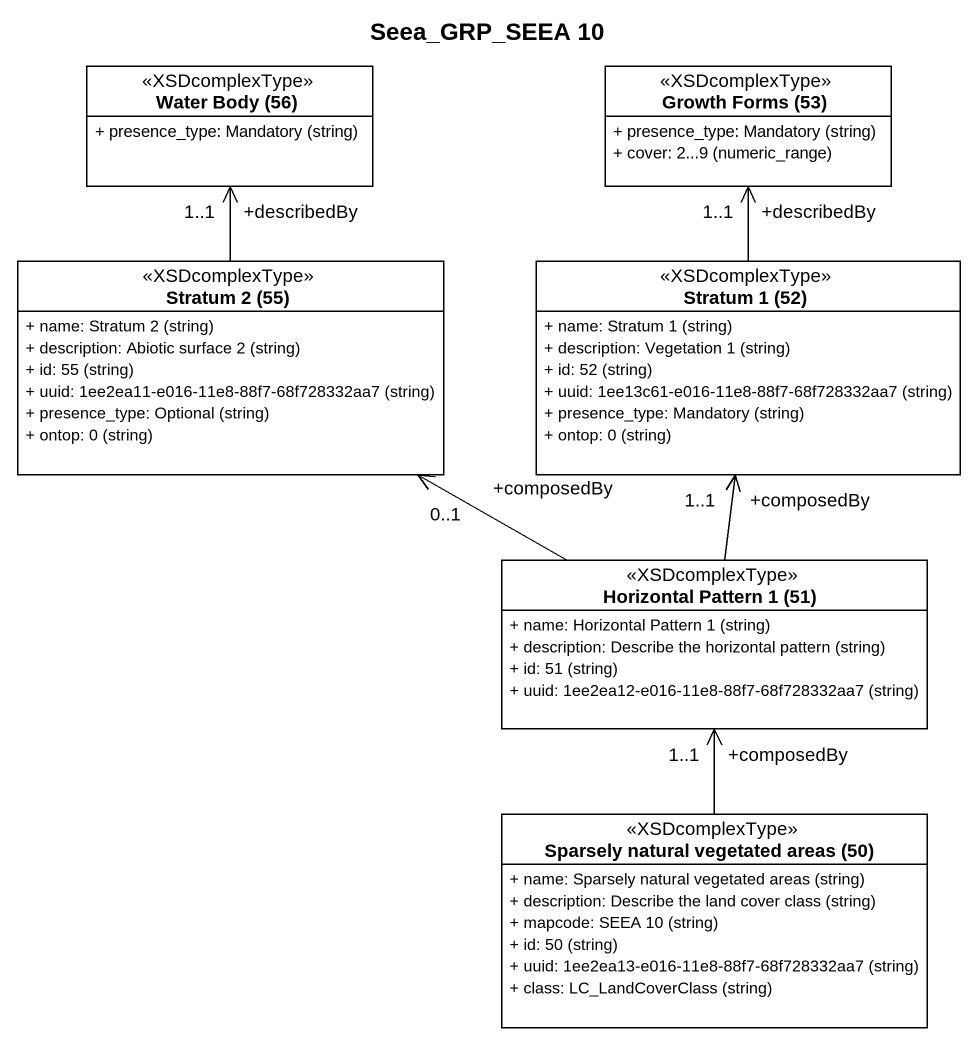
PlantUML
@startuml
title Seea_GRP_SEEA 10
hide circle
hide empty members
skinparam classAttributeIconSize 0
class "Water Body (56)" as Water_Body_56 <<XSDcomplexType>> {
  {field} + presence_type: Mandatory (string)
}
class "Growth Forms (53)" as Growth_Forms_53 <<XSDcomplexType>> {
  {field} + presence_type: Mandatory (string)
  {field} + cover: 2...9 (numeric_range)
}
class "Stratum 2 (55)" as Stratum_2_55 <<XSDcomplexType>> {
  {field} + name: Stratum 2 (string)
  {field} + description: Abiotic surface 2 (string)
  {field} + id: 55 (string)
  {field} + uuid: 1ee2ea11-e016-11e8-88f7-68f728332aa7 (string)
  {field} + presence_type: Optional (string)
  {field} + ontop: 0 (string)
}
class "Stratum 1 (52)" as Stratum_1_52 <<XSDcomplexType>> {
  {field} + name: Stratum 1 (string)
  {field} + description: Vegetation 1 (string)
  {field} + id: 52 (string)
  {field} + uuid: 1ee13c61-e016-11e8-88f7-68f728332aa7 (string)
  {field} + presence_type: Mandatory (string)
  {field} + ontop: 0 (string)
}
class "Horizontal Pattern 1 (51)" as Horizontal_Pattern_1_51 <<XSDcomplexType>> {
  {field} + name: Horizontal Pattern 1 (string)
  {field} + description: Describe the horizontal pattern (string)
  {field} + id: 51 (string)
  {field} + uuid: 1ee2ea12-e016-11e8-88f7-68f728332aa7 (string)
}
class "Sparsely natural vegetated areas (50)" as Sparsely_natural_vegetated <<XSDcomplexType>> {
  {field} + name: Sparsely natural vegetated areas (string)
  {field} + description: Describe the land cover class (string)
  {field} + mapcode: SEEA 10 (string)
  {field} + id: 50 (string)
  {field} + uuid: 1ee2ea13-e016-11e8-88f7-68f728332aa7 (string)
  {field} + class: LC_LandCoverClass (string)
}
Stratum_2_55 -up-> "+describedBy\n1..1" Water_Body_56
Stratum_1_52 -up-> "+describedBy\n1..1" Growth_Forms_53
Horizontal_Pattern_1_51 -left-> "+composedBy\n0..1" Stratum_2_55
Horizontal_Pattern_1_51 -up-> "+composedBy\n1..1" Stratum_1_52
Sparsely_natural_vegetated -up-> "+composedBy\n1..1" Horizontal_Pattern_1_51
@enduml
